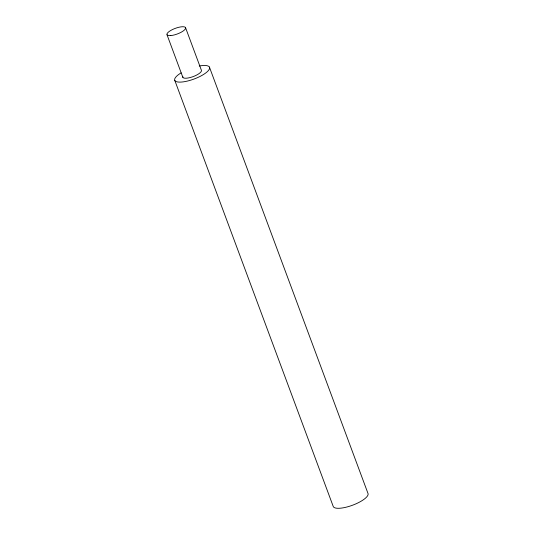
<?xml version="1.0" encoding="UTF-8"?>
<svg xmlns="http://www.w3.org/2000/svg" width="535" height="535" viewBox="0 0 535 535"><rect width="100%" height="100%" fill="white"/><g stroke="black" fill="none" stroke-linecap="round" stroke-linejoin="round"><path stroke-width="0.8" d="M209.426 67.089L367.926 493.27A18.571 5.584 -20.4 0 1 353.354 504.913A18.571 5.584 -20.4 0 1 333.318 506.678L174.825 80.497M185.525 27.593L201.374 70.205A9.931 2.989 -20.4 0 1 192.366 76.879A9.931 2.989 -20.4 0 1 182.809 76.572M167.02 34.762L182.87 77.381M199.247 66.006A18.571 5.584 -20.4 0 1 206.818 72.111A18.571 5.584 -20.4 0 1 180.402 82.109A18.571 5.584 -20.4 0 1 181.104 72.874M170.765 35.578A9.931 2.989 -20.4 0 0 185.591 28.395A9.931 2.989 -20.4 0 0 172.471 29.552A9.931 2.989 -20.4 0 0 170.765 35.578"/></g></svg>
